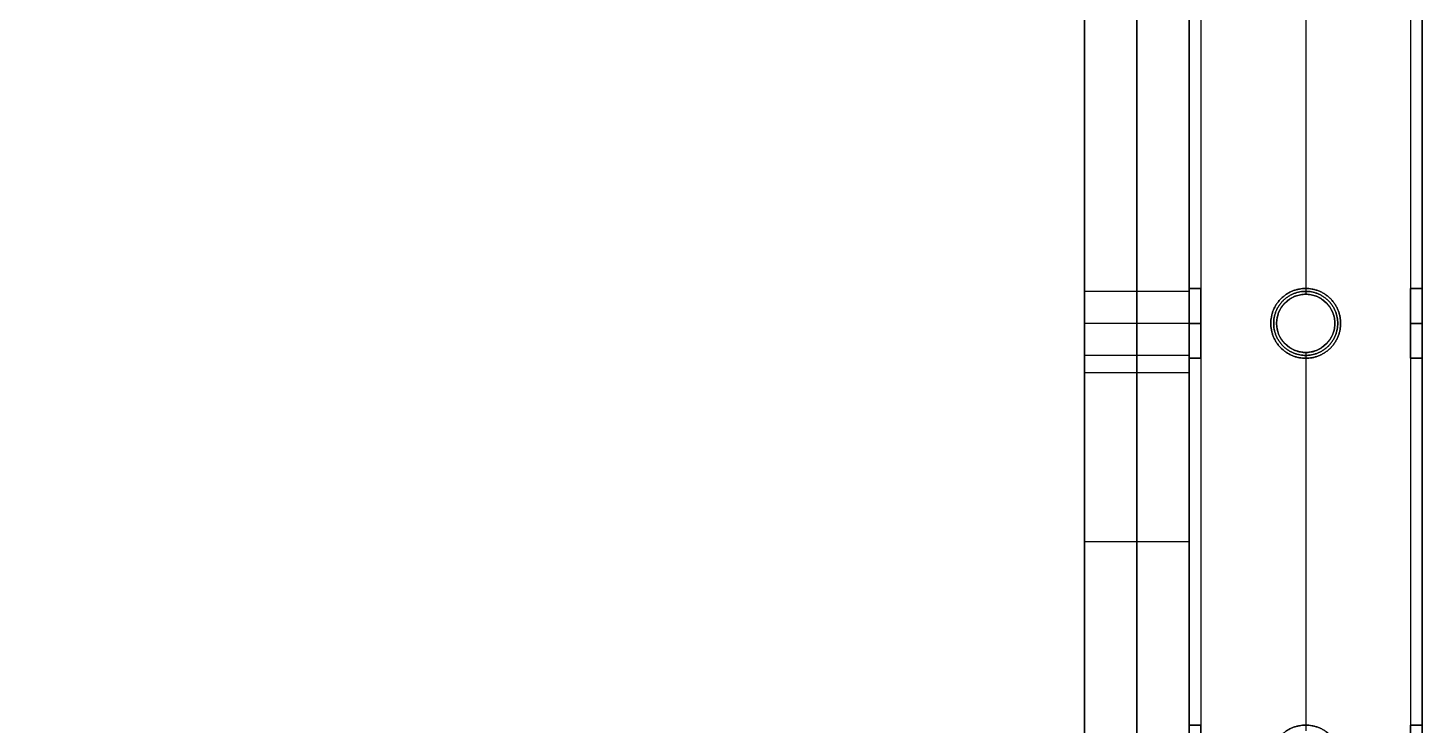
# Model space of a CAD drawing. Header units: millimetres. Extents: x -6529 to 809, y -8611 to 207.
# Drawn here: x 569.5 to 809, y -7534.5 to -7414.8 of the extents above; entities that cross this region are included whole.
import ezdxf

# ---------------------------------------------------------------- set-up
doc = ezdxf.new("R2010")
doc.units = ezdxf.units.MM
doc.header["$MEASUREMENT"] = 0
doc.layers.add('platen', color=7, linetype='Continuous', true_color=0x007f00)
doc.layers.add('staal', color=5, linetype='Continuous', true_color=0x0000ff)

# ---------------------------------------------------------------- blocks, each defined once
blk = doc.blocks.new('plaat base')
at = {"layer": 'platen'}
for p, q in [((58, -600), (1258, -600)), ((58, -600, 18), (1258, -600, 18)), ((170.5, -1232.5), (170.5, -1232.5, 18)), ((165, -1238), (165, -1238, 18)), ((176, -1238), (176, -1238, 18)), ((170.5, -1243.5), (170.5, -1243.5, 18))]:
    blk.add_line(p, q, dxfattribs=at)
for points in [[(1258, -300), (1258, -121), (1258, 58)], [(1258, -300, 18), (1258, -121, 18), (1258, 58, 18)], [(1258, -300, 9), (1258, -121, 9), (1258, 58, 9)], [(358, 0), (179, 0), (0, 0)], [(358, 0, 18), (179, 0, 18), (0, 0, 18)], [(358, 0, 9), (179, 0, 9), (0, 0, 9)], [(179, 0), (179, 0, 9), (179, 0, 18)], [(1258, -121), (1258, -121, 9), (1258, -121, 18)], [(58, -1258), (208, -1258), (358, -1258)], [(58, -1258, 18), (208, -1258, 18), (358, -1258, 18)], [(58, -1258, 9), (208, -1258, 9), (358, -1258, 9)], [(208, -1258), (208, -1258, 9), (208, -1258, 18)]]:
    blk.add_open_spline(points, degree=2, dxfattribs=at)
for points in [[(170.5, -1243.5), (165, -1243.5), (165, -1238), (165, -1232.5), (170.5, -1232.5), (176, -1232.5), (176, -1238), (176, -1243.5), (170.5, -1243.5)], [(170.5, -1243.5, 18), (165, -1243.5, 18), (165, -1238, 18), (165, -1232.5, 18), (170.5, -1232.5, 18), (176, -1232.5, 18), (176, -1238, 18), (176, -1243.5, 18), (170.5, -1243.5, 18)]]:
    blk.add_rational_spline(points, [1, 0.707106781187, 1, 0.707106781187, 1, 0.707106781187, 1, 0.707106781187, 1], degree=2, knots=[-31.415927, -31.415927, -31.415927, -23.561945, -23.561945, -15.707963, -15.707963, -7.853982, -7.853982, 0, 0, 0], dxfattribs=at)
blk = doc.blocks.new('plaat laag')
at = {"layer": 'platen'}
for p, q in [((-3.77, -1139.99, -38), (14.23, -1140.05, -38)), ((-3.79, -1145.49, -43.5), (14.21, -1145.55, -43.5)), ((-3.79, -1145.49, -32.5), (14.21, -1145.55, -32.5)), ((-3.81, -1150.99, -38), (14.19, -1151.05, -38))]:
    blk.add_line(p, q, dxfattribs=at)
for points in [[(-0.19, -58, 300), (-2.18, -658, 300), (-4.16, -1257.99, 300)], [(17.81, -58.06, 300), (15.82, -658.06, 300), (13.84, -1258.05, 300)], [(-3.17, -957.99, 600), (-3.76, -1136.99, 600), (-4.35, -1315.99, 600)], [(-4.16, -1257.99, -58), (-3.66, -1107.99, -58), (-3.17, -957.99, -58)], [(5.83, -958.02, 600), (5.24, -1137.02, 600), (4.65, -1316.02, 600)], [(4.84, -1258.02, -58), (5.34, -1108.02, -58), (5.83, -958.02, -58)], [(14.83, -958.05, 600), (14.24, -1137.05, 600), (13.65, -1316.05, 600)], [(13.84, -1258.05, -58), (14.34, -1108.05, -58), (14.83, -958.05, -58)], [(-3.66, -1107.99, -58), (5.34, -1108.02, -58), (14.34, -1108.05, -58)], [(-3.76, -1136.99, 600), (5.24, -1137.02, 600), (14.24, -1137.05, 600)]]:
    blk.add_open_spline(points, degree=2, dxfattribs=at)
for points in [[(-3.79, -1145.49, -43.5), (-3.81, -1150.99, -43.5), (-3.81, -1150.99, -38), (-3.81, -1150.99, -32.5), (-3.79, -1145.49, -32.5), (-3.77, -1139.99, -32.5), (-3.77, -1139.99, -38), (-3.77, -1139.99, -43.5), (-3.79, -1145.49, -43.5)], [(14.21, -1145.55, -43.5), (14.19, -1151.05, -43.5), (14.19, -1151.05, -38), (14.19, -1151.05, -32.5), (14.21, -1145.55, -32.5), (14.23, -1140.05, -32.5), (14.23, -1140.05, -38), (14.23, -1140.05, -43.5), (14.21, -1145.55, -43.5)]]:
    blk.add_rational_spline(points, [1, 0.707106781187, 1, 0.707106781187, 1, 0.707106781187, 1, 0.707106781187, 1], degree=2, knots=[-31.415927, -31.415927, -31.415927, -23.561945, -23.561945, -15.707963, -15.707963, -7.853982, -7.853982, 0, 0, 0], dxfattribs=at)
blk = doc.blocks.new('top plaat')
at = {"layer": 'platen'}
for p, q in [((1296, -125), (1296, -125, 18)), ((1290.5, -130.5), (1290.5, -130.5, 18)), ((1301.5, -130.5), (1301.5, -130.5, 18)), ((1296, -136), (1296, -136, 18))]:
    blk.add_line(p, q, dxfattribs=at)
for points in [[(1316, -1236), (1316, -927), (1316, -618), (1316, -309), (1316, 0)], [(1316, -1236, 18), (1316, -927, 18), (1316, -618, 18), (1316, -309, 18), (1316, 0, 18)], [(1316, -1236, 9), (1316, -927, 9), (1316, -618, 9), (1316, -309, 9), (1316, 0, 9)]]:
    blk.add_open_spline(points, degree=2, knots=[7292.2246, 7292.2246, 7292.2246, 7911.517745, 7911.517745, 8530.810891, 8530.810891, 8530.810891], dxfattribs=at)
for points, knots in [([(1290.5, -130.5), (1290.5, -125), (1296, -125), (1301.5, -125), (1301.5, -130.5), (1301.5, -136), (1296, -136), (1290.5, -136), (1290.5, -130.5)], [-31.415927, -31.415927, -31.415927, -23.561945, -23.561945, -15.707963, -15.707963, -7.853982, -7.853982, 0, 0, 0]), ([(1290.5, -130.5, 18), (1290.5, -125, 18), (1296, -125, 18), (1301.5, -125, 18), (1301.5, -130.5, 18), (1301.5, -136, 18), (1296, -136, 18), (1290.5, -136, 18), (1290.5, -130.5, 18)], [-31.415927, -31.415927, -31.415927, -23.561945, -23.561945, -15.707963, -15.707963, -7.853982, -7.853982, 0, 0, 0]), ([(1290.5, -130.5, 9), (1290.5, -136, 9), (1296, -136, 9), (1301.5, -136, 9), (1301.5, -130.5, 9), (1301.5, -125, 9), (1296, -125, 9), (1290.5, -125, 9), (1290.5, -130.5, 9)], [0, 0, 0, 7.853982, 7.853982, 15.707963, 15.707963, 23.561945, 23.561945, 31.415927, 31.415927, 31.415927])]:
    blk.add_rational_spline(points, [1, 0.707106781187, 1, 0.707106781187, 1, 0.707106781187, 1, 0.707106781187, 1], degree=2, knots=knots, dxfattribs=at)

msp = doc.modelspace()

# ---------------------------------------------------------------- linework, layer by layer
at = {"layer": 'staal'}
for p, q in [((771.03, -7459.5, 1972), (769.03, -7459.5, 1972)), ((769.03, -7459.5, 20), (771.03, -7459.5, 20)), ((771.03, -7459.5, 696), (769.03, -7459.5, 696)), ((789.03, -7459.5, 1990), (789.03, -7459.5, 1992)), ((789.03, -7459.5, 1952), (789.03, -7459.5, 1954)), ((789.03, -7459.5, 714), (789.03, -7459.5, 716)), ((789.03, -7459.5, 676), (789.03, -7459.5, 678)), ((809.03, -7459.5, 1972), (807.03, -7459.5, 1972)), ((807.03, -7459.5, 20), (809.03, -7459.5, 20)), ((809.03, -7459.5, 696), (807.03, -7459.5, 696)), ((789.03, -7460.5, 38), (789.03, -7460.5, 40)), ((789.03, -7460.5), (789.03, -7460.5, 2)), ((771.03, -7465.5, 1966), (769.03, -7465.5, 1966)), ((771.03, -7465.5, 1978), (769.03, -7465.5, 1978)), ((769.03, -7465.5, 14), (771.03, -7465.5, 14)), ((769.03, -7465.5, 26), (771.03, -7465.5, 26)), ((771.03, -7465.5, 690), (769.03, -7465.5, 690)), ((771.03, -7465.5, 702), (769.03, -7465.5, 702)), ((783.03, -7465.5, 1990), (783.03, -7465.5, 1992)), ((783.03, -7465.5, 1952), (783.03, -7465.5, 1954)), ((783.03, -7465.5, 714), (783.03, -7465.5, 716)), ((783.03, -7465.5, 676), (783.03, -7465.5, 678)), ((784.03, -7465.5), (784.03, -7465.5, 2)), ((784.03, -7465.5, 38), (784.03, -7465.5, 40)), ((794.03, -7465.5, 38), (794.03, -7465.5, 40)), ((794.03, -7465.5), (794.03, -7465.5, 2)), ((795.03, -7465.5, 1990), (795.03, -7465.5, 1992)), ((795.03, -7465.5, 1952), (795.03, -7465.5, 1954)), ((795.03, -7465.5, 714), (795.03, -7465.5, 716)), ((795.03, -7465.5, 676), (795.03, -7465.5, 678)), ((809.03, -7465.5, 1966), (807.03, -7465.5, 1966)), ((809.03, -7465.5, 1978), (807.03, -7465.5, 1978)), ((807.03, -7465.5, 14), (809.03, -7465.5, 14)), ((807.03, -7465.5, 26), (809.03, -7465.5, 26)), ((809.03, -7465.5, 690), (807.03, -7465.5, 690)), ((809.03, -7465.5, 702), (807.03, -7465.5, 702)), ((771.03, -7471.5, 1972), (769.03, -7471.5, 1972)), ((769.03, -7471.5, 20), (771.03, -7471.5, 20)), ((771.03, -7471.5, 696), (769.03, -7471.5, 696)), ((789.03, -7470.5, 38), (789.03, -7470.5, 40)), ((789.03, -7470.5), (789.03, -7470.5, 2)), ((789.03, -7471.5, 1990), (789.03, -7471.5, 1992)), ((789.03, -7471.5, 1952), (789.03, -7471.5, 1954)), ((789.03, -7471.5, 714), (789.03, -7471.5, 716)), ((789.03, -7471.5, 676), (789.03, -7471.5, 678)), ((809.03, -7471.5, 1972), (807.03, -7471.5, 1972)), ((807.03, -7471.5, 20), (809.03, -7471.5, 20)), ((809.03, -7471.5, 696), (807.03, -7471.5, 696)), ((771.03, -7534.5, 1972), (769.03, -7534.5, 1972)), ((769.03, -7534.5, 20), (771.03, -7534.5, 20)), ((771.03, -7534.5, 696), (769.03, -7534.5, 696)), ((789.03, -7534.5, 1990), (789.03, -7534.5, 1992)), ((789.03, -7534.5, 1952), (789.03, -7534.5, 1954)), ((809.03, -7534.5, 1972), (807.03, -7534.5, 1972)), ((807.03, -7534.5, 20), (809.03, -7534.5, 20))]:
    msp.add_line(p, q, dxfattribs=at)
for points in [[(-506.97, -7295), (809.03, -7295), (809.03, -8611), (-506.97, -8611)], [(-466.97, -7335), (769.03, -7335), (769.03, -8571), (-466.97, -8571)]]:
    msp.add_lwpolyline(points, close=True, dxfattribs=at)
for centre in [(789.03, -7465.5), (789.03, -7465.5, 39), (789.03, -7465.5, 1)]:
    msp.add_circle(centre, 5, dxfattribs=at)
for points in [[(809.03, -7295, 1952), (809.03, -7953, 1952), (809.03, -8611, 1952)], [(809.03, -7295, 1992), (809.03, -7953, 1992), (809.03, -8611, 1992)], [(809.03, -7295), (809.03, -7953), (809.03, -8611)], [(809.03, -7295, 40), (809.03, -7953, 40), (809.03, -8611, 40)], [(809.03, -7295, 676), (809.03, -7953, 676), (809.03, -8611, 676)], [(809.03, -7295, 716), (809.03, -7953, 716), (809.03, -8611, 716)], [(807.03, -7297, 1990), (807.03, -7953, 1990), (807.03, -8609, 1990)], [(807.03, -7297, 1954), (807.03, -7953, 1954), (807.03, -8609, 1954)], [(807.03, -7297, 38), (807.03, -7953, 38), (807.03, -8609, 38)], [(807.03, -7297, 2), (807.03, -7953, 2), (807.03, -8609, 2)], [(807.03, -7297, 714), (807.03, -7953, 714), (807.03, -8609, 714)], [(807.03, -7297, 678), (807.03, -7953, 678), (807.03, -8609, 678)], [(771.03, -7333, 1990), (771.03, -7953, 1990), (771.03, -8573, 1990)], [(771.03, -7333, 1954), (771.03, -7953, 1954), (771.03, -8573, 1954)], [(771.03, -7333, 38), (771.03, -7953, 38), (771.03, -8573, 38)], [(771.03, -7333, 2), (771.03, -7953, 2), (771.03, -8573, 2)], [(771.03, -7333, 714), (771.03, -7953, 714), (771.03, -8573, 714)], [(771.03, -7333, 678), (771.03, -7953, 678), (771.03, -8573, 678)], [(769.03, -7335, 1952), (769.03, -7953, 1952), (769.03, -8571, 1952)], [(769.03, -7335, 1992), (769.03, -7953, 1992), (769.03, -8571, 1992)], [(769.03, -7335), (769.03, -7953), (769.03, -8571)], [(769.03, -7335, 40), (769.03, -7953, 40), (769.03, -8571, 40)], [(769.03, -7335, 676), (769.03, -7953, 676), (769.03, -8571, 676)], [(769.03, -7335, 716), (769.03, -7953, 716), (769.03, -8571, 716)], [(789.03, -7395.5, 40), (789.03, -7428, 40), (789.03, -7460.5, 40)], [(789.03, -7395.5, 38), (789.03, -7428, 38), (789.03, -7460.5, 38)], [(789.03, -7395.5, 2), (789.03, -7428, 2), (789.03, -7460.5, 2)], [(789.03, -7395.5), (789.03, -7428), (789.03, -7460.5)], [(769.03, -7396.5, 1972), (769.03, -7428, 1972), (769.03, -7459.5, 1972)], [(769.03, -7396.5, 20), (769.03, -7428, 20), (769.03, -7459.5, 20)], [(769.03, -7396.5, 696), (769.03, -7428, 696), (769.03, -7459.5, 696)], [(771.03, -7396.5, 1972), (771.03, -7428, 1972), (771.03, -7459.5, 1972)], [(771.03, -7396.5, 20), (771.03, -7428, 20), (771.03, -7459.5, 20)], [(771.03, -7396.5, 696), (771.03, -7428, 696), (771.03, -7459.5, 696)], [(789.03, -7396.5, 1992), (789.03, -7428, 1992), (789.03, -7459.5, 1992)], [(789.03, -7396.5, 1990), (789.03, -7428, 1990), (789.03, -7459.5, 1990)], [(789.03, -7396.5, 1954), (789.03, -7428, 1954), (789.03, -7459.5, 1954)], [(789.03, -7396.5, 1952), (789.03, -7428, 1952), (789.03, -7459.5, 1952)], [(789.03, -7396.5, 716), (789.03, -7428, 716), (789.03, -7459.5, 716)], [(789.03, -7396.5, 714), (789.03, -7428, 714), (789.03, -7459.5, 714)], [(789.03, -7396.5, 678), (789.03, -7428, 678), (789.03, -7459.5, 678)], [(789.03, -7396.5, 676), (789.03, -7428, 676), (789.03, -7459.5, 676)], [(807.03, -7396.5, 1972), (807.03, -7428, 1972), (807.03, -7459.5, 1972)], [(807.03, -7396.5, 20), (807.03, -7428, 20), (807.03, -7459.5, 20)], [(807.03, -7396.5, 696), (807.03, -7428, 696), (807.03, -7459.5, 696)], [(809.03, -7396.5, 1972), (809.03, -7428, 1972), (809.03, -7459.5, 1972)], [(809.03, -7396.5, 20), (809.03, -7428, 20), (809.03, -7459.5, 20)], [(809.03, -7396.5, 696), (809.03, -7428, 696), (809.03, -7459.5, 696)], [(769.03, -7471.5, 1972), (769.03, -7503, 1972), (769.03, -7534.5, 1972)], [(769.03, -7471.5, 20), (769.03, -7503, 20), (769.03, -7534.5, 20)], [(769.03, -7471.5, 696), (769.03, -7503, 696), (769.03, -7534.5, 696)], [(771.03, -7471.5, 1972), (771.03, -7503, 1972), (771.03, -7534.5, 1972)], [(771.03, -7471.5, 20), (771.03, -7503, 20), (771.03, -7534.5, 20)], [(771.03, -7471.5, 696), (771.03, -7503, 696), (771.03, -7534.5, 696)], [(789.03, -7470.5, 40), (789.03, -7503, 40), (789.03, -7535.5, 40)], [(789.03, -7470.5, 38), (789.03, -7503, 38), (789.03, -7535.5, 38)], [(789.03, -7470.5, 2), (789.03, -7503, 2), (789.03, -7535.5, 2)], [(789.03, -7470.5), (789.03, -7503), (789.03, -7535.5)], [(789.03, -7471.5, 1992), (789.03, -7503, 1992), (789.03, -7534.5, 1992)], [(789.03, -7471.5, 1990), (789.03, -7503, 1990), (789.03, -7534.5, 1990)], [(789.03, -7471.5, 1954), (789.03, -7503, 1954), (789.03, -7534.5, 1954)], [(789.03, -7471.5, 1952), (789.03, -7503, 1952), (789.03, -7534.5, 1952)], [(789.03, -7471.5, 716), (789.03, -7503, 716), (789.03, -7534.5, 716)], [(789.03, -7471.5, 714), (789.03, -7503, 714), (789.03, -7534.5, 714)], [(789.03, -7471.5, 678), (789.03, -7503, 678), (789.03, -7534.5, 678)], [(789.03, -7471.5, 676), (789.03, -7503, 676), (789.03, -7534.5, 676)], [(807.03, -7471.5, 1972), (807.03, -7503, 1972), (807.03, -7534.5, 1972)], [(807.03, -7471.5, 20), (807.03, -7503, 20), (807.03, -7534.5, 20)], [(807.03, -7471.5, 696), (807.03, -7503, 696), (807.03, -7534.5, 696)], [(809.03, -7471.5, 1972), (809.03, -7503, 1972), (809.03, -7534.5, 1972)], [(809.03, -7471.5, 20), (809.03, -7503, 20), (809.03, -7534.5, 20)], [(809.03, -7471.5, 696), (809.03, -7503, 696), (809.03, -7534.5, 696)]]:
    msp.add_open_spline(points, degree=2, dxfattribs=at)
for points, knots in [([(769.03, -7465.5, 1966), (769.03, -7471.5, 1966), (769.03, -7471.5, 1972), (769.03, -7471.5, 1978), (769.03, -7465.5, 1978), (769.03, -7459.5, 1978), (769.03, -7459.5, 1972), (769.03, -7459.5, 1966), (769.03, -7465.5, 1966)], [-31.415927, -31.415927, -31.415927, -23.561945, -23.561945, -15.707963, -15.707963, -7.853982, -7.853982, 0, 0, 0]), ([(769.03, -7465.5, 14), (769.03, -7471.5, 14), (769.03, -7471.5, 20), (769.03, -7471.5, 26), (769.03, -7465.5, 26), (769.03, -7459.5, 26), (769.03, -7459.5, 20), (769.03, -7459.5, 14), (769.03, -7465.5, 14)], [-31.415927, -31.415927, -31.415927, -23.561945, -23.561945, -15.707963, -15.707963, -7.853982, -7.853982, 0, 0, 0]), ([(769.03, -7465.5, 690), (769.03, -7471.5, 690), (769.03, -7471.5, 696), (769.03, -7471.5, 702), (769.03, -7465.5, 702), (769.03, -7459.5, 702), (769.03, -7459.5, 696), (769.03, -7459.5, 690), (769.03, -7465.5, 690)], [-31.415927, -31.415927, -31.415927, -23.561945, -23.561945, -15.707963, -15.707963, -7.853982, -7.853982, 0, 0, 0]), ([(771.03, -7465.5, 1966), (771.03, -7459.5, 1966), (771.03, -7459.5, 1972), (771.03, -7459.5, 1978), (771.03, -7465.5, 1978), (771.03, -7471.5, 1978), (771.03, -7471.5, 1972), (771.03, -7471.5, 1966), (771.03, -7465.5, 1966)], [0, 0, 0, 7.853982, 7.853982, 15.707963, 15.707963, 23.561945, 23.561945, 31.415927, 31.415927, 31.415927]), ([(771.03, -7465.5, 14), (771.03, -7459.5, 14), (771.03, -7459.5, 20), (771.03, -7459.5, 26), (771.03, -7465.5, 26), (771.03, -7471.5, 26), (771.03, -7471.5, 20), (771.03, -7471.5, 14), (771.03, -7465.5, 14)], [0, 0, 0, 7.853982, 7.853982, 15.707963, 15.707963, 23.561945, 23.561945, 31.415927, 31.415927, 31.415927]), ([(771.03, -7465.5, 690), (771.03, -7459.5, 690), (771.03, -7459.5, 696), (771.03, -7459.5, 702), (771.03, -7465.5, 702), (771.03, -7471.5, 702), (771.03, -7471.5, 696), (771.03, -7471.5, 690), (771.03, -7465.5, 690)], [0, 0, 0, 7.853982, 7.853982, 15.707963, 15.707963, 23.561945, 23.561945, 31.415927, 31.415927, 31.415927]), ([(783.03, -7465.5, 1992), (783.03, -7471.5, 1992), (789.03, -7471.5, 1992), (795.03, -7471.5, 1992), (795.03, -7465.5, 1992), (795.03, -7459.5, 1992), (789.03, -7459.5, 1992), (783.03, -7459.5, 1992), (783.03, -7465.5, 1992)], [-31.415927, -31.415927, -31.415927, -23.561945, -23.561945, -15.707963, -15.707963, -7.853982, -7.853982, 0, 0, 0]), ([(783.03, -7465.5, 1990), (783.03, -7459.5, 1990), (789.03, -7459.5, 1990), (795.03, -7459.5, 1990), (795.03, -7465.5, 1990), (795.03, -7471.5, 1990), (789.03, -7471.5, 1990), (783.03, -7471.5, 1990), (783.03, -7465.5, 1990)], [0, 0, 0, 7.853982, 7.853982, 15.707963, 15.707963, 23.561945, 23.561945, 31.415927, 31.415927, 31.415927]), ([(783.03, -7465.5, 1954), (783.03, -7471.5, 1954), (789.03, -7471.5, 1954), (795.03, -7471.5, 1954), (795.03, -7465.5, 1954), (795.03, -7459.5, 1954), (789.03, -7459.5, 1954), (783.03, -7459.5, 1954), (783.03, -7465.5, 1954)], [-31.415927, -31.415927, -31.415927, -23.561945, -23.561945, -15.707963, -15.707963, -7.853982, -7.853982, 0, 0, 0]), ([(783.03, -7465.5, 1952), (783.03, -7459.5, 1952), (789.03, -7459.5, 1952), (795.03, -7459.5, 1952), (795.03, -7465.5, 1952), (795.03, -7471.5, 1952), (789.03, -7471.5, 1952), (783.03, -7471.5, 1952), (783.03, -7465.5, 1952)], [0, 0, 0, 7.853982, 7.853982, 15.707963, 15.707963, 23.561945, 23.561945, 31.415927, 31.415927, 31.415927]), ([(783.03, -7465.5, 716), (783.03, -7471.5, 716), (789.03, -7471.5, 716), (795.03, -7471.5, 716), (795.03, -7465.5, 716), (795.03, -7459.5, 716), (789.03, -7459.5, 716), (783.03, -7459.5, 716), (783.03, -7465.5, 716)], [-31.415927, -31.415927, -31.415927, -23.561945, -23.561945, -15.707963, -15.707963, -7.853982, -7.853982, 0, 0, 0]), ([(783.03, -7465.5, 714), (783.03, -7459.5, 714), (789.03, -7459.5, 714), (795.03, -7459.5, 714), (795.03, -7465.5, 714), (795.03, -7471.5, 714), (789.03, -7471.5, 714), (783.03, -7471.5, 714), (783.03, -7465.5, 714)], [0, 0, 0, 7.853982, 7.853982, 15.707963, 15.707963, 23.561945, 23.561945, 31.415927, 31.415927, 31.415927]), ([(783.03, -7465.5, 678), (783.03, -7471.5, 678), (789.03, -7471.5, 678), (795.03, -7471.5, 678), (795.03, -7465.5, 678), (795.03, -7459.5, 678), (789.03, -7459.5, 678), (783.03, -7459.5, 678), (783.03, -7465.5, 678)], [-31.415927, -31.415927, -31.415927, -23.561945, -23.561945, -15.707963, -15.707963, -7.853982, -7.853982, 0, 0, 0]), ([(783.03, -7465.5, 676), (783.03, -7459.5, 676), (789.03, -7459.5, 676), (795.03, -7459.5, 676), (795.03, -7465.5, 676), (795.03, -7471.5, 676), (789.03, -7471.5, 676), (783.03, -7471.5, 676), (783.03, -7465.5, 676)], [0, 0, 0, 7.853982, 7.853982, 15.707963, 15.707963, 23.561945, 23.561945, 31.415927, 31.415927, 31.415927]), ([(807.03, -7465.5, 1966), (807.03, -7471.5, 1966), (807.03, -7471.5, 1972), (807.03, -7471.5, 1978), (807.03, -7465.5, 1978), (807.03, -7459.5, 1978), (807.03, -7459.5, 1972), (807.03, -7459.5, 1966), (807.03, -7465.5, 1966)], [-31.415927, -31.415927, -31.415927, -23.561945, -23.561945, -15.707963, -15.707963, -7.853982, -7.853982, 0, 0, 0]), ([(807.03, -7465.5, 14), (807.03, -7471.5, 14), (807.03, -7471.5, 20), (807.03, -7471.5, 26), (807.03, -7465.5, 26), (807.03, -7459.5, 26), (807.03, -7459.5, 20), (807.03, -7459.5, 14), (807.03, -7465.5, 14)], [-31.415927, -31.415927, -31.415927, -23.561945, -23.561945, -15.707963, -15.707963, -7.853982, -7.853982, 0, 0, 0]), ([(807.03, -7465.5, 690), (807.03, -7471.5, 690), (807.03, -7471.5, 696), (807.03, -7471.5, 702), (807.03, -7465.5, 702), (807.03, -7459.5, 702), (807.03, -7459.5, 696), (807.03, -7459.5, 690), (807.03, -7465.5, 690)], [-31.415927, -31.415927, -31.415927, -23.561945, -23.561945, -15.707963, -15.707963, -7.853982, -7.853982, 0, 0, 0]), ([(809.03, -7465.5, 1966), (809.03, -7459.5, 1966), (809.03, -7459.5, 1972), (809.03, -7459.5, 1978), (809.03, -7465.5, 1978), (809.03, -7471.5, 1978), (809.03, -7471.5, 1972), (809.03, -7471.5, 1966), (809.03, -7465.5, 1966)], [0, 0, 0, 7.853982, 7.853982, 15.707963, 15.707963, 23.561945, 23.561945, 31.415927, 31.415927, 31.415927]), ([(809.03, -7465.5, 14), (809.03, -7459.5, 14), (809.03, -7459.5, 20), (809.03, -7459.5, 26), (809.03, -7465.5, 26), (809.03, -7471.5, 26), (809.03, -7471.5, 20), (809.03, -7471.5, 14), (809.03, -7465.5, 14)], [0, 0, 0, 7.853982, 7.853982, 15.707963, 15.707963, 23.561945, 23.561945, 31.415927, 31.415927, 31.415927]), ([(809.03, -7465.5, 690), (809.03, -7459.5, 690), (809.03, -7459.5, 696), (809.03, -7459.5, 702), (809.03, -7465.5, 702), (809.03, -7471.5, 702), (809.03, -7471.5, 696), (809.03, -7471.5, 690), (809.03, -7465.5, 690)], [0, 0, 0, 7.853982, 7.853982, 15.707963, 15.707963, 23.561945, 23.561945, 31.415927, 31.415927, 31.415927]), ([(784.03, -7465.5, 40), (784.03, -7470.5, 40), (789.03, -7470.5, 40), (794.03, -7470.5, 40), (794.03, -7465.5, 40), (794.03, -7460.5, 40), (789.03, -7460.5, 40), (784.03, -7460.5, 40), (784.03, -7465.5, 40)], [-31.415927, -31.415927, -31.415927, -23.561945, -23.561945, -15.707963, -15.707963, -7.853982, -7.853982, 0, 0, 0]), ([(784.03, -7465.5, 38), (784.03, -7460.5, 38), (789.03, -7460.5, 38), (794.03, -7460.5, 38), (794.03, -7465.5, 38), (794.03, -7470.5, 38), (789.03, -7470.5, 38), (784.03, -7470.5, 38), (784.03, -7465.5, 38)], [0, 0, 0, 7.853982, 7.853982, 15.707963, 15.707963, 23.561945, 23.561945, 31.415927, 31.415927, 31.415927]), ([(784.03, -7465.5, 2), (784.03, -7470.5, 2), (789.03, -7470.5, 2), (794.03, -7470.5, 2), (794.03, -7465.5, 2), (794.03, -7460.5, 2), (789.03, -7460.5, 2), (784.03, -7460.5, 2), (784.03, -7465.5, 2)], [-31.415927, -31.415927, -31.415927, -23.561945, -23.561945, -15.707963, -15.707963, -7.853982, -7.853982, 0, 0, 0]), ([(769.03, -7540.5, 1966), (769.03, -7546.5, 1966), (769.03, -7546.5, 1972), (769.03, -7546.5, 1978), (769.03, -7540.5, 1978), (769.03, -7534.5, 1978), (769.03, -7534.5, 1972), (769.03, -7534.5, 1966), (769.03, -7540.5, 1966)], [-31.415927, -31.415927, -31.415927, -23.561945, -23.561945, -15.707963, -15.707963, -7.853982, -7.853982, 0, 0, 0]), ([(769.03, -7540.5, 14), (769.03, -7546.5, 14), (769.03, -7546.5, 20), (769.03, -7546.5, 26), (769.03, -7540.5, 26), (769.03, -7534.5, 26), (769.03, -7534.5, 20), (769.03, -7534.5, 14), (769.03, -7540.5, 14)], [-31.415927, -31.415927, -31.415927, -23.561945, -23.561945, -15.707963, -15.707963, -7.853982, -7.853982, 0, 0, 0]), ([(769.03, -7540.5, 690), (769.03, -7546.5, 690), (769.03, -7546.5, 696), (769.03, -7546.5, 702), (769.03, -7540.5, 702), (769.03, -7534.5, 702), (769.03, -7534.5, 696), (769.03, -7534.5, 690), (769.03, -7540.5, 690)], [-31.415927, -31.415927, -31.415927, -23.561945, -23.561945, -15.707963, -15.707963, -7.853982, -7.853982, 0, 0, 0]), ([(771.03, -7540.5, 1966), (771.03, -7534.5, 1966), (771.03, -7534.5, 1972), (771.03, -7534.5, 1978), (771.03, -7540.5, 1978), (771.03, -7546.5, 1978), (771.03, -7546.5, 1972), (771.03, -7546.5, 1966), (771.03, -7540.5, 1966)], [0, 0, 0, 7.853982, 7.853982, 15.707963, 15.707963, 23.561945, 23.561945, 31.415927, 31.415927, 31.415927]), ([(771.03, -7540.5, 14), (771.03, -7534.5, 14), (771.03, -7534.5, 20), (771.03, -7534.5, 26), (771.03, -7540.5, 26), (771.03, -7546.5, 26), (771.03, -7546.5, 20), (771.03, -7546.5, 14), (771.03, -7540.5, 14)], [0, 0, 0, 7.853982, 7.853982, 15.707963, 15.707963, 23.561945, 23.561945, 31.415927, 31.415927, 31.415927]), ([(783.03, -7540.5, 1992), (783.03, -7546.5, 1992), (789.03, -7546.5, 1992), (795.03, -7546.5, 1992), (795.03, -7540.5, 1992), (795.03, -7534.5, 1992), (789.03, -7534.5, 1992), (783.03, -7534.5, 1992), (783.03, -7540.5, 1992)], [-31.415927, -31.415927, -31.415927, -23.561945, -23.561945, -15.707963, -15.707963, -7.853982, -7.853982, 0, 0, 0]), ([(783.03, -7540.5, 1990), (783.03, -7534.5, 1990), (789.03, -7534.5, 1990), (795.03, -7534.5, 1990), (795.03, -7540.5, 1990), (795.03, -7546.5, 1990), (789.03, -7546.5, 1990), (783.03, -7546.5, 1990), (783.03, -7540.5, 1990)], [0, 0, 0, 7.853982, 7.853982, 15.707963, 15.707963, 23.561945, 23.561945, 31.415927, 31.415927, 31.415927]), ([(783.03, -7540.5, 1954), (783.03, -7546.5, 1954), (789.03, -7546.5, 1954), (795.03, -7546.5, 1954), (795.03, -7540.5, 1954), (795.03, -7534.5, 1954), (789.03, -7534.5, 1954), (783.03, -7534.5, 1954), (783.03, -7540.5, 1954)], [-31.415927, -31.415927, -31.415927, -23.561945, -23.561945, -15.707963, -15.707963, -7.853982, -7.853982, 0, 0, 0]), ([(783.03, -7540.5, 1952), (783.03, -7534.5, 1952), (789.03, -7534.5, 1952), (795.03, -7534.5, 1952), (795.03, -7540.5, 1952), (795.03, -7546.5, 1952), (789.03, -7546.5, 1952), (783.03, -7546.5, 1952), (783.03, -7540.5, 1952)], [0, 0, 0, 7.853982, 7.853982, 15.707963, 15.707963, 23.561945, 23.561945, 31.415927, 31.415927, 31.415927]), ([(807.03, -7540.5, 1966), (807.03, -7546.5, 1966), (807.03, -7546.5, 1972), (807.03, -7546.5, 1978), (807.03, -7540.5, 1978), (807.03, -7534.5, 1978), (807.03, -7534.5, 1972), (807.03, -7534.5, 1966), (807.03, -7540.5, 1966)], [-31.415927, -31.415927, -31.415927, -23.561945, -23.561945, -15.707963, -15.707963, -7.853982, -7.853982, 0, 0, 0]), ([(807.03, -7540.5, 14), (807.03, -7546.5, 14), (807.03, -7546.5, 20), (807.03, -7546.5, 26), (807.03, -7540.5, 26), (807.03, -7534.5, 26), (807.03, -7534.5, 20), (807.03, -7534.5, 14), (807.03, -7540.5, 14)], [-31.415927, -31.415927, -31.415927, -23.561945, -23.561945, -15.707963, -15.707963, -7.853982, -7.853982, 0, 0, 0]), ([(809.03, -7540.5, 1966), (809.03, -7534.5, 1966), (809.03, -7534.5, 1972), (809.03, -7534.5, 1978), (809.03, -7540.5, 1978), (809.03, -7546.5, 1978), (809.03, -7546.5, 1972), (809.03, -7546.5, 1966), (809.03, -7540.5, 1966)], [0, 0, 0, 7.853982, 7.853982, 15.707963, 15.707963, 23.561945, 23.561945, 31.415927, 31.415927, 31.415927]), ([(809.03, -7540.5, 14), (809.03, -7534.5, 14), (809.03, -7534.5, 20), (809.03, -7534.5, 26), (809.03, -7540.5, 26), (809.03, -7546.5, 26), (809.03, -7546.5, 20), (809.03, -7546.5, 14), (809.03, -7540.5, 14)], [0, 0, 0, 7.853982, 7.853982, 15.707963, 15.707963, 23.561945, 23.561945, 31.415927, 31.415927, 31.415927])]:
    msp.add_rational_spline(points, [1, 0.707106781187, 1, 0.707106781187, 1, 0.707106781187, 1, 0.707106781187, 1], degree=2, knots=knots, dxfattribs=at)

# ---------------------------------------------------------------- block references
at = {"layer": 'platen'}
for name, p in [('top plaat', (-506.97, -7335, 1992)), ('plaat base', (-506.97, -7353, 40))]:
    msp.add_blockref(name, p, dxfattribs=at)
at = {"layer": 'platen', "rotation": 180.1894193054993}
msp.add_blockref('plaat laag', (769.03, -8611, 58), dxfattribs=at)
at = {"layer": 'platen', "extrusion": (-1, 4.54671e-15, 0)}
msp.add_blockref('plaat base', (7295, 1934, -769.03), dxfattribs=at)

doc.saveas('drawing.dxf')
